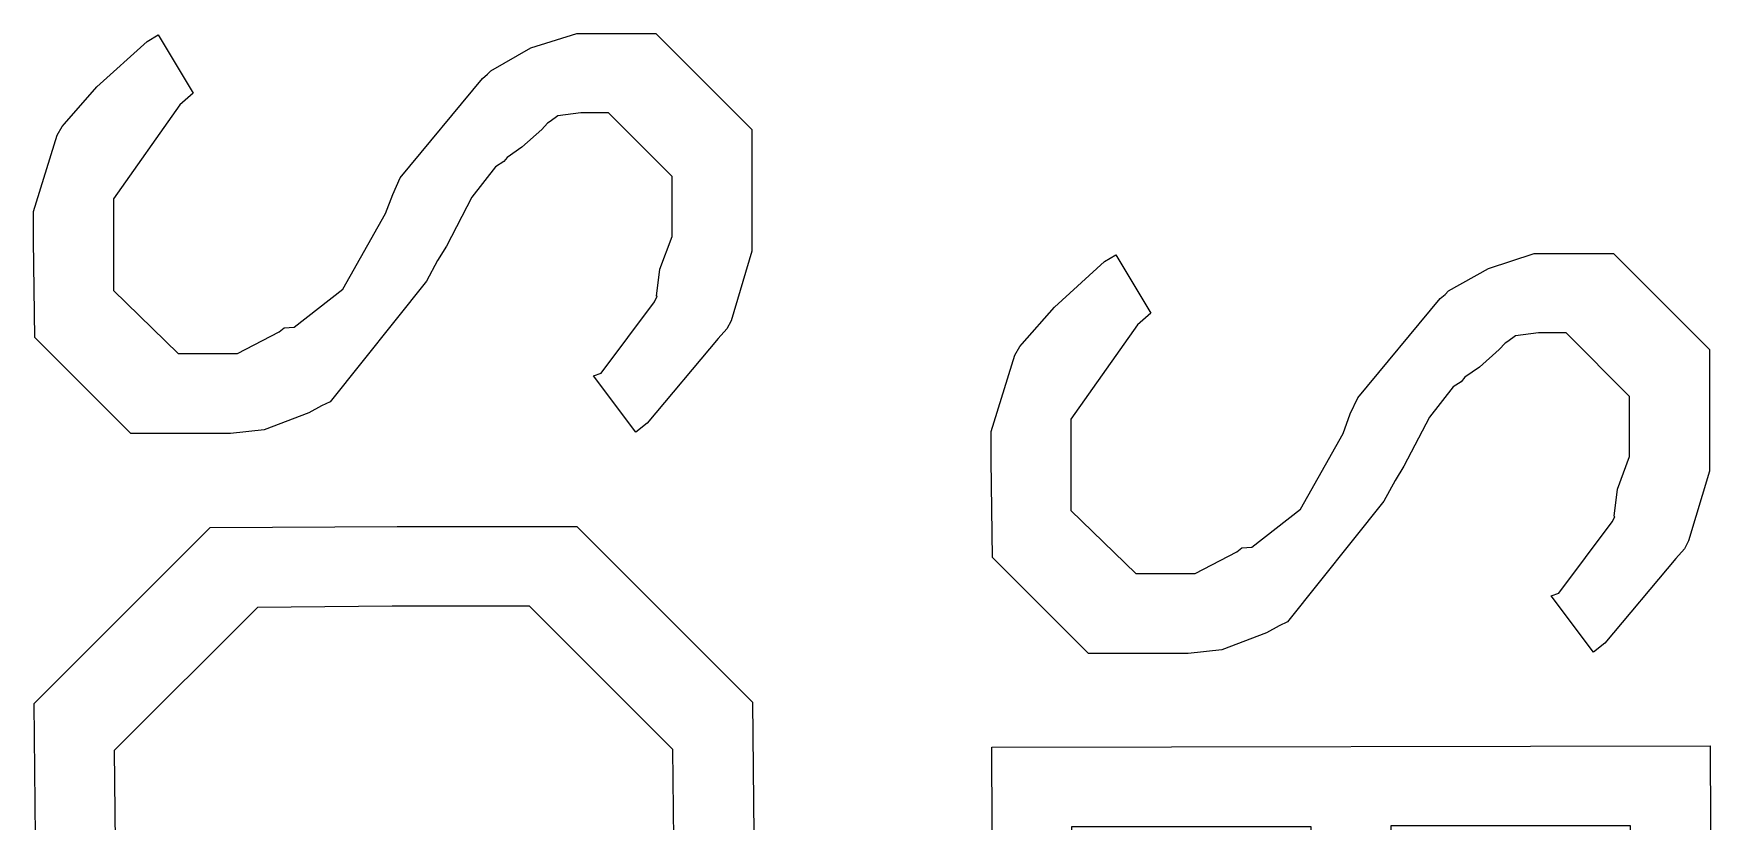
# Model space of a CAD drawing. Extents: x 0.1 to 11.6, y 0.3 to 16.2.
# Drawn here: x 6.945 to 7.237, y 12.4942 to 12.6313 of the extents above; entities that cross this region are included whole.
import ezdxf

# ---------------------------------------------------------------- set-up
doc = ezdxf.new("R2010")
doc.units = 0
doc.header["$MEASUREMENT"] = 0

msp = doc.modelspace()

# ---------------------------------------------------------------- linework, layer by layer
at = {"color": 0}
for points in [[(6.96674, 12.6311), (6.97282, 12.6209), (6.97049, 12.6189), (6.95893, 12.6025), (6.95893, 12.5971), (6.95893, 12.5866), (6.97021, 12.5756), (6.97781, 12.5756), (6.98053, 12.5756), (6.98779, 12.5794), (6.98867, 12.5801), (6.9904, 12.5802), (6.99886, 12.5868), (7.00629, 12.6), (7.00754, 12.6033), (7.00885, 12.6062), (7.02317, 12.6235), (7.02403, 12.6242), (7.02463, 12.6248), (7.03157, 12.6288), (7.03956, 12.6313), (7.04226, 12.6313), (7.05333, 12.6313), (7.07004, 12.6146), (7.07004, 12.5979), (7.07004, 12.5934), (7.0664, 12.5813), (7.06569, 12.5799), (7.06418, 12.5782), (7.05181, 12.5635), (7.04986, 12.5619), (7.04249, 12.5717), (7.04383, 12.5722), (7.05311, 12.5846), (7.05354, 12.5856), (7.05344, 12.5856), (7.05404, 12.5903), (7.05615, 12.596), (7.05615, 12.5979), (7.05615, 12.6064), (7.04508, 12.6175), (7.04161, 12.6175), (7.04025, 12.6175), (7.03629, 12.617), (7.03494, 12.616), (7.03444, 12.6157), (7.03347, 12.6146), (7.03, 12.6115), (7.02746, 12.6097), (7.02686, 12.609), (7.02544, 12.6081), (7.02132, 12.6028), (7.01688, 12.5943), (7.01535, 12.5918), (7.0134, 12.5882), (6.99664, 12.5672), (6.99517, 12.5665), (6.99294, 12.5653), (6.98519, 12.5623), (6.97933, 12.5617), (6.97738, 12.5617), (6.96197, 12.5617), (6.94526, 12.5784), (6.94504, 12.5953), (6.94504, 12.6003), (6.94917, 12.6136), (6.95003, 12.6151), (6.95042, 12.6156), (6.95606, 12.622), (6.96479, 12.6299), (6.96674, 12.6311)], [(7.13336, 12.5928), (7.13943, 12.5826), (7.1371, 12.5806), (7.12554, 12.5642), (7.12554, 12.5587), (7.12554, 12.5483), (7.13683, 12.5373), (7.14442, 12.5373), (7.14714, 12.5373), (7.1544, 12.5411), (7.15528, 12.5418), (7.15701, 12.5419), (7.16547, 12.5485), (7.1729, 12.5617), (7.17415, 12.5651), (7.17546, 12.5679), (7.18978, 12.5852), (7.19065, 12.5859), (7.19125, 12.5865), (7.19819, 12.5904), (7.20617, 12.593), (7.20888, 12.593), (7.21994, 12.593), (7.23665, 12.5763), (7.23665, 12.5596), (7.23665, 12.5551), (7.23301, 12.543), (7.23232, 12.5416), (7.23079, 12.5399), (7.21843, 12.5252), (7.21647, 12.5236), (7.2091, 12.5334), (7.21044, 12.5339), (7.21972, 12.5463), (7.22017, 12.5472), (7.22006, 12.5473), (7.22065, 12.552), (7.22276, 12.5577), (7.22276, 12.5596), (7.22276, 12.5681), (7.21169, 12.5792), (7.20822, 12.5792), (7.20688, 12.5792), (7.2029, 12.5787), (7.20156, 12.5777), (7.20107, 12.5774), (7.20008, 12.5763), (7.19661, 12.5732), (7.19407, 12.5715), (7.19347, 12.5707), (7.19206, 12.5698), (7.18793, 12.5645), (7.18349, 12.556), (7.18197, 12.5535), (7.18001, 12.5499), (7.16325, 12.5289), (7.16178, 12.5282), (7.15956, 12.527), (7.15181, 12.524), (7.14594, 12.5234), (7.14399, 12.5234), (7.12858, 12.5234), (7.11187, 12.5401), (7.11165, 12.557), (7.11165, 12.562), (7.11578, 12.5753), (7.11664, 12.5768), (7.11703, 12.5773), (7.12267, 12.5837), (7.1314, 12.5916), (7.13336, 12.5928)], [(7.23676, 12.5073), (7.23699, 12.4517), (7.2231, 12.4517), (7.22288, 12.4934), (7.18121, 12.4934), (7.18143, 12.4517), (7.16754, 12.4515), (7.16732, 12.4932), (7.12565, 12.4932), (7.12586, 12.4515), (7.11199, 12.4515), (7.11176, 12.5071), (7.23676, 12.5073)]]:
    msp.add_lwpolyline(points, close=True, dxfattribs=at)
for points in [[(6.94536, 12.4915), (6.94515, 12.5147), (6.97575, 12.5453), (7.00831, 12.5455), (7.03956, 12.5455), (7.07015, 12.5149), (7.07036, 12.4919)], [(7.05647, 12.491), (7.05626, 12.5067), (7.03131, 12.5316), (7.00743, 12.5316), (6.984, 12.5314), (6.95904, 12.5065), (6.95925, 12.4904)]]:
    msp.add_lwpolyline(points, dxfattribs=at)

doc.saveas('drawing.dxf')
